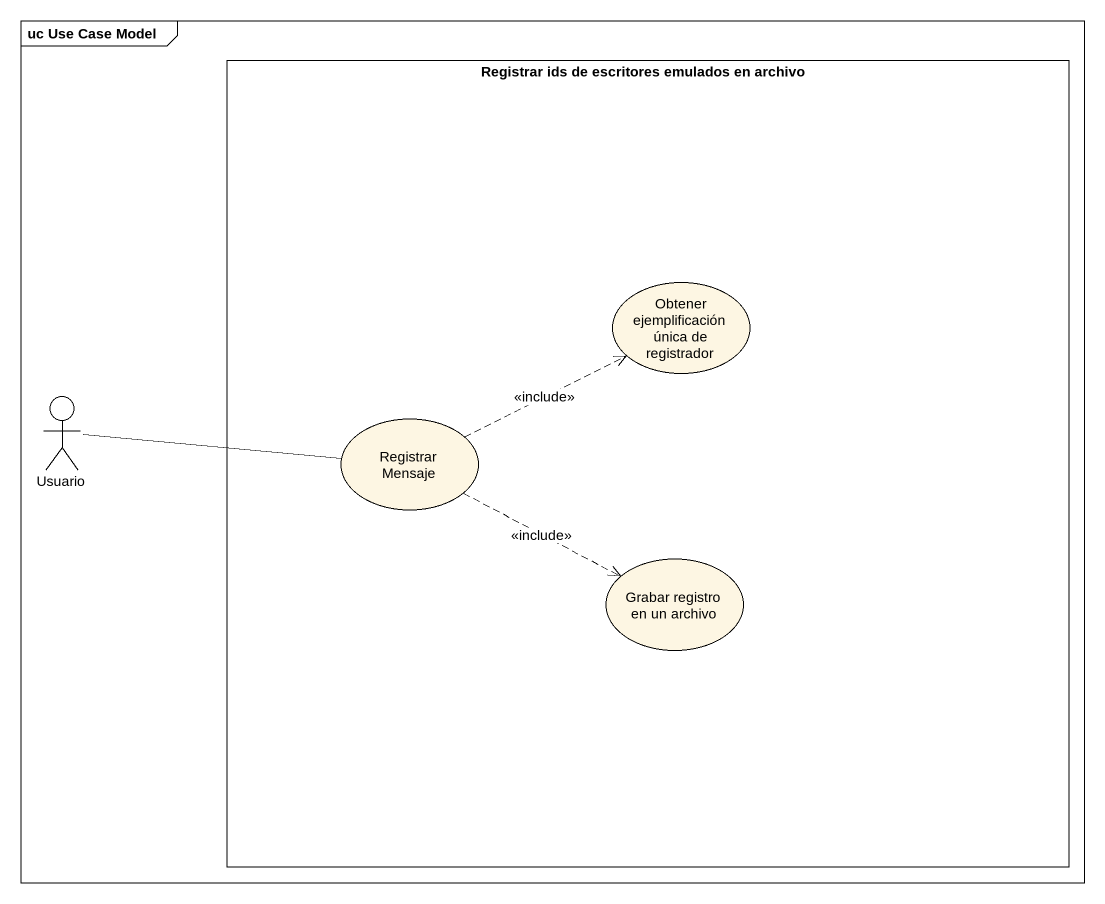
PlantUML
@startuml
mainframe uc Use Case Model
rectangle "Registrar ids de escritores emulados en archivo" as Registrar_ids_de_escritores {
  usecase "Obtener ejemplificación única de registrador" as Obtener_ejemplificación
  usecase "Registrar Mensaje" as Registrar_Mensaje
  usecase "Grabar registro en un archivo" as Grabar_registro_en_un
}
actor Usuario
Usuario -right- Registrar_Mensaje
Registrar_Mensaje .right.> Obtener_ejemplificación : <<include>>
Registrar_Mensaje .right.> Grabar_registro_en_un : <<include>>
@enduml
